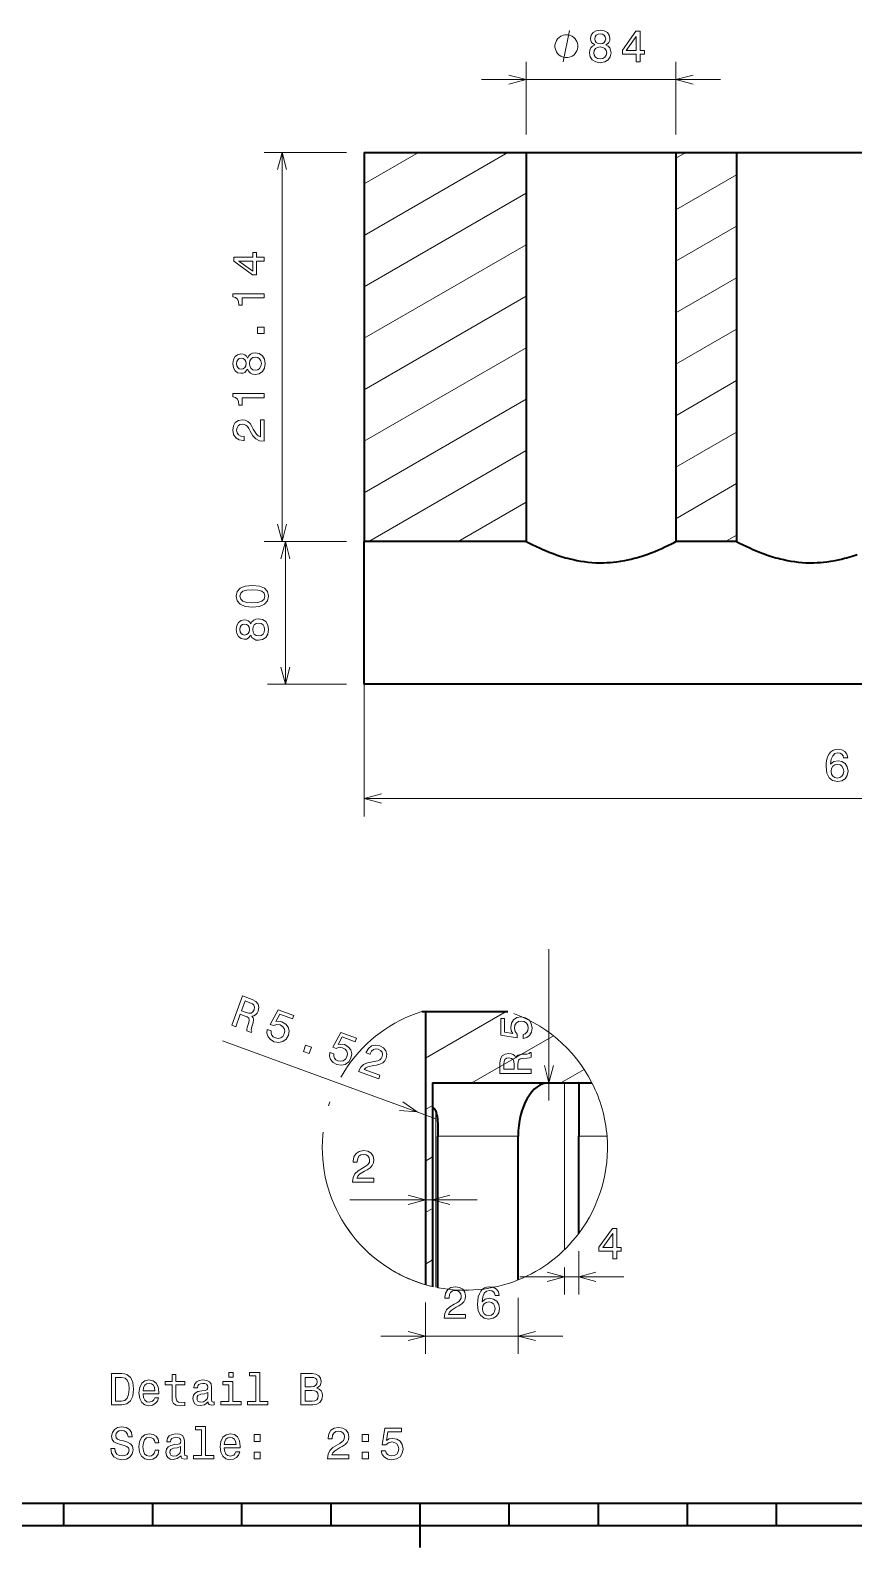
# Model space of a CAD drawing. Extents: x 0 to 420, y 0 to 297.
# Drawn here: x 116.3 to 208.7, y 5 to 175.1 of the extents above; entities that cross this region are included whole.
import ezdxf

# ---------------------------------------------------------------- set-up
doc = ezdxf.new("R2010")
doc.units = 0
doc.linetypes.add('DASHDOT', pattern=[18.5, 12, -3, 0.5, -3])

msp = doc.modelspace()

# ---------------------------------------------------------------- linework, layer by layer
at = {"color": 7, "lineweight": 13, "ltscale": 0.204022}
for p, q in [((171.93, 163.44), (171.93, 171.6)), ((188.73, 163.44), (188.73, 171.6))]:
    msp.add_line(p, q, dxfattribs=at)
at = {"color": 7, "lineweight": 13}
for p, q in [((166.93, 169.6), (193.73, 169.6)), ((144.53, 117.81), (144.53, 161.44)), ((153.76, 146.37), (171.93, 156.86)), ((153.76, 140.6), (171.93, 151.09)), ((153.76, 134.82), (171.93, 145.32)), ((153.76, 129.05), (171.93, 139.54)), ((153.76, 123.28), (171.93, 133.77)), ((154.29, 117.81), (171.93, 128)), ((153.76, 115.81), (153.76, 86.99)), ((153.76, 88.99), (278.54, 88.99)), ((161.78, 53.09), (137.84, 61.83)), ((155.63, 28.73), (176.03, 28.73))]:
    msp.add_line(p, q, dxfattribs=at)
at = {"color": 7, "lineweight": 13, "ltscale": 0.230587}
for p, q in [((151.76, 161.44), (142.53, 161.44)), ((151.76, 117.81), (142.53, 117.81))]:
    msp.add_line(p, q, dxfattribs=at)
at = {"color": 7, "lineweight": 35, "ltscale": 0.45435}
for p, q in [((153.76, 161.44), (171.93, 161.44)), ((171.93, 117.81), (153.76, 117.81))]:
    msp.add_line(p, q, dxfattribs=at)
at = {"color": 7, "lineweight": 35}
for p, q in [((153.76, 161.44), (153.76, 117.81)), ((171.93, 161.44), (171.93, 121.44)), ((188.73, 161.44), (188.73, 121.44)), ((195.53, 161.44), (195.53, 121.44)), ((278.54, 101.81), (153.76, 101.81)), ((160.63, 65.12), (160.63, 34.49)), ((161.43, 57.12), (161.43, 34.28)), ((10, 10), (410, 10)), ((110, 7.5), (310, 7.5))]:
    msp.add_line(p, q, dxfattribs=at)
at = {"color": 7, "lineweight": 13, "ltscale": 0.464831}
msp.add_line((153.76, 152.14), (169.86, 161.44), dxfattribs=at)
at = {"color": 7, "lineweight": 13, "ltscale": 0.176156}
msp.add_line((153.76, 157.92), (159.86, 161.44), dxfattribs=at)
at = {"color": 7, "lineweight": 35, "ltscale": 0.42}
for p, q in [((171.93, 161.44), (188.73, 161.44)), ((195.53, 161.44), (212.33, 161.44))]:
    msp.add_line(p, q, dxfattribs=at)
at = {"color": 7, "lineweight": 35, "ltscale": 0.17}
for p, q in [((188.73, 161.44), (195.53, 161.44)), ((195.53, 117.81), (188.73, 117.81))]:
    msp.add_line(p, q, dxfattribs=at)
at = {"color": 7, "lineweight": 13, "ltscale": 0.03257}
msp.add_line((188.73, 160.79), (189.86, 161.44), dxfattribs=at)
at = {"color": 7, "lineweight": 13, "ltscale": 0.196299}
for p, q in [((188.73, 155.02), (195.53, 158.94)), ((188.73, 149.24), (195.53, 153.17)), ((188.73, 143.47), (195.53, 147.39)), ((188.73, 137.7), (195.53, 141.62)), ((188.73, 131.92), (195.53, 135.85)), ((188.73, 126.15), (195.53, 130.07)), ((188.73, 120.37), (195.53, 124.3))]:
    msp.add_line(p, q, dxfattribs=at)
at = {"color": 7, "lineweight": 13, "ltscale": 0.22051}
msp.add_line((164.29, 117.81), (171.93, 122.22), dxfattribs=at)
at = {"color": 7, "lineweight": 35, "ltscale": 0.090715}
for p, q in [((171.93, 121.44), (171.93, 117.81)), ((188.73, 121.44), (188.73, 117.81)), ((195.53, 121.44), (195.53, 117.81))]:
    msp.add_line(p, q, dxfattribs=at)
at = {"color": 7, "lineweight": 13, "ltscale": 0.221219}
for p, q in [((151.76, 117.81), (142.91, 117.81)), ((151.76, 101.81), (142.91, 101.81))]:
    msp.add_line(p, q, dxfattribs=at)
at = {"color": 7, "lineweight": 13, "ltscale": 0.4}
msp.add_line((144.91, 101.81), (144.91, 117.81), dxfattribs=at)
at = {"color": 7, "lineweight": 35, "ltscale": 0.4}
msp.add_line((153.76, 101.81), (153.76, 117.81), dxfattribs=at)
at = {"color": 7, "lineweight": 13, "ltscale": 0.035758}
msp.add_line((194.29, 117.81), (195.53, 118.53), dxfattribs=at)
at = {"color": 7, "lineweight": 13, "ltscale": 0.425}
msp.add_line((174.49, 55.12), (174.49, 72.12), dxfattribs=at)
at = {"color": 7, "lineweight": 35, "ltscale": 0.009961}
msp.add_line((160.23, 65.12), (160.63, 65.12), dxfattribs=at)
at = {"color": 7, "lineweight": 35, "ltscale": 0.230963}
msp.add_line((160.63, 65.12), (169.86, 65.12), dxfattribs=at)
at = {"color": 7, "lineweight": 13, "ltscale": 0.261439}
msp.add_line((160.63, 59.89), (169.68, 65.12), dxfattribs=at)
at = {"color": 7, "lineweight": 13, "ltscale": 0.264245}
msp.add_line((165.83, 57.12), (174.98, 62.4), dxfattribs=at)
at = {"color": 7, "lineweight": 13, "ltscale": 0.075235}
msp.add_line((175.83, 57.12), (178.43, 58.62), dxfattribs=at)
at = {"color": 7, "lineweight": 35, "ltscale": 0.446988}
msp.add_line((161.43, 57.12), (179.31, 57.12), dxfattribs=at)
at = {"color": 7, "lineweight": 13, "ltscale": 0.467576}
msp.add_line((176.23, 57.12), (176.23, 38.42), dxfattribs=at)
at = {"color": 7, "lineweight": 35, "ltscale": 0.149922}
msp.add_line((177.83, 57.12), (177.83, 51.12), dxfattribs=at)
at = {"color": 7, "lineweight": 13, "ltscale": 0.023094}
for p, q in [((160.63, 54.12), (161.43, 54.58)), ((160.63, 48.34), (161.43, 48.81)), ((160.63, 42.57), (161.43, 43.03)), ((160.63, 36.8), (161.43, 37.26))]:
    msp.add_line(p, q, dxfattribs=at)
at = {"color": 7, "lineweight": 13, "ltscale": 0.491347}
msp.add_line((161.8, 53.85), (161.8, 34.2), dxfattribs=at)
at = {"color": 7, "lineweight": 13, "ltscale": 0.224844}
msp.add_line((171.03, 51.12), (162.03, 51.12), dxfattribs=at)
at = {"color": 7, "lineweight": 35, "ltscale": 0.42427}
msp.add_line((162.03, 34.15), (162.03, 51.12), dxfattribs=at)
at = {"color": 7, "lineweight": 13, "ltscale": 0.402753}
msp.add_line((171.03, 51.13), (171.03, 35.02), dxfattribs=at)
at = {"color": 7, "lineweight": 35, "ltscale": 0.402442}
msp.add_line((171.03, 35.02), (171.03, 51.12), dxfattribs=at)
at = {"color": 7, "lineweight": 13, "ltscale": 0.079263}
msp.add_line((181, 51.12), (177.83, 51.12), dxfattribs=at)
at = {"color": 7, "lineweight": 35, "ltscale": 0.272094}
msp.add_line((177.83, 40.24), (177.83, 51.12), dxfattribs=at)
at = {"color": 7, "lineweight": 13, "ltscale": 0.356881}
msp.add_line((152.15, 43.99), (166.43, 43.99), dxfattribs=at)
at = {"color": 7, "lineweight": 13, "ltscale": 0.121629}
msp.add_line((177.83, 38.24), (177.83, 33.37), dxfattribs=at)
at = {"color": 7, "lineweight": 13, "ltscale": 0.076147}
msp.add_line((176.23, 36.42), (176.23, 33.37), dxfattribs=at)
at = {"color": 7, "linetype": 'DASHDOT', "lineweight": 13, "ltscale": 0.004851}
msp.add_line((161.99, 34.16), (161.8, 34.2), dxfattribs=at)
at = {"color": 7, "lineweight": 13, "ltscale": 0.291304}
msp.add_line((171.23, 35.37), (182.88, 35.37), dxfattribs=at)
at = {"color": 7, "lineweight": 13, "ltscale": 0.143922}
msp.add_line((160.63, 32.49), (160.63, 26.73), dxfattribs=at)
at = {"color": 7, "lineweight": 13, "ltscale": 0.157344}
msp.add_line((171.03, 33.02), (171.03, 26.73), dxfattribs=at)
at = {"color": 7, "lineweight": 35, "ltscale": 0.0625}
for p, q in [((120, 10), (120, 7.5)), ((130, 10), (130, 7.5)), ((140, 10), (140, 7.5)), ((150, 10), (150, 7.5)), ((170, 10), (170, 7.5)), ((180, 10), (180, 7.5)), ((190, 10), (190, 7.5)), ((200, 10), (200, 7.5))]:
    msp.add_line(p, q, dxfattribs=at)
at = {"color": 7, "lineweight": 35, "ltscale": 0.125}
msp.add_line((160, 10), (160, 5), dxfattribs=at)
at = {"color": 7, "lineweight": 13}
for points in [[(177.73, 173.35), (177.73, 173.47), (177.67, 173.7), (177.61, 173.88), (177.55, 173.99), (177.44, 174.17), (177.26, 174.34), (177.09, 174.46), (176.97, 174.52), (176.79, 174.58), (176.56, 174.64), (176.44, 174.64), (176.33, 174.64), (176.09, 174.58), (175.92, 174.52), (175.8, 174.46), (175.63, 174.34), (175.45, 174.17), (175.34, 173.99), (175.28, 173.88), (175.22, 173.7), (175.16, 173.47), (175.16, 173.35), (175.16, 173.24), (175.22, 173), (175.28, 172.83), (175.34, 172.71), (175.45, 172.54), (175.63, 172.36), (175.8, 172.24), (175.92, 172.19), (176.09, 172.13), (176.33, 172.07), (176.44, 172.07), (176.56, 172.07), (176.79, 172.13), (176.97, 172.19), (177.09, 172.24), (177.26, 172.36), (177.44, 172.54), (177.55, 172.71), (177.61, 172.83), (177.67, 173), (177.73, 173.24)], [(179.62, 173.49), (179.36, 173.35), (179.19, 173.15), (179.08, 172.9), (179.04, 172.61), (179.12, 172.16), (179.35, 171.81), (179.73, 171.59), (180.25, 171.5), (180.75, 171.59), (181.13, 171.81), (181.36, 172.16), (181.45, 172.61), (181.41, 172.9), (181.3, 173.15), (181.12, 173.35), (180.87, 173.49), (181.07, 173.61), (181.21, 173.78), (181.3, 173.98), (181.33, 174.22), (181.25, 174.58), (181.04, 174.87), (180.69, 175.06), (180.25, 175.13), (179.79, 175.06), (179.45, 174.87), (179.23, 174.58), (179.16, 174.22), (179.18, 173.98), (179.27, 173.78)], [(179.64, 174.18), (179.68, 174.41), (179.8, 174.58), (179.99, 174.68), (180.25, 174.72), (180.5, 174.68), (180.69, 174.58), (180.81, 174.41), (180.86, 174.18), (180.81, 173.96), (180.69, 173.78), (180.5, 173.66), (180.25, 173.63), (179.99, 173.67), (179.8, 173.78), (179.68, 173.96)], [(184.26, 171.6), (184.71, 171.6), (184.71, 172.47), (185.21, 172.47), (185.21, 172.87), (184.71, 172.87), (184.71, 175.03), (184.25, 175.03), (182.72, 172.91), (182.72, 172.47), (184.26, 172.47)], [(183.14, 172.87), (184.26, 174.44), (184.26, 172.87)], [(179.52, 172.62), (179.57, 172.88), (179.72, 173.08), (179.94, 173.22), (180.25, 173.26), (180.54, 173.22), (180.77, 173.08), (180.92, 172.88), (180.97, 172.62), (180.92, 172.33), (180.77, 172.11), (180.54, 171.97), (180.25, 171.92), (179.94, 171.97), (179.72, 172.11), (179.57, 172.33)], [(142.53, 149.24), (142.53, 149.7), (141.67, 149.7), (141.67, 150.2), (141.26, 150.2), (141.26, 149.7), (139.11, 149.7), (139.11, 149.24), (141.22, 147.71), (141.67, 147.71), (141.67, 149.24)], [(141.26, 148.13), (139.69, 149.24), (141.26, 149.24)], [(142.53, 145.14), (142.53, 145.6), (139.01, 145.6), (139.01, 145.26), (139.31, 145.17), (139.52, 144.98), (139.64, 144.71), (139.68, 144.32), (140.04, 144.32), (140.04, 145.14)], [(142.53, 141.15), (142.53, 141.84), (141.78, 141.84), (141.78, 141.15)], [(140.65, 137.13), (140.79, 136.88), (140.98, 136.7), (141.23, 136.59), (141.53, 136.55), (141.98, 136.63), (142.33, 136.87), (142.55, 137.24), (142.63, 137.76), (142.55, 138.27), (142.33, 138.65), (141.98, 138.88), (141.53, 138.96), (141.23, 138.92), (140.98, 138.82), (140.79, 138.64), (140.65, 138.38), (140.53, 138.59), (140.36, 138.73), (140.16, 138.81), (139.91, 138.84), (139.55, 138.76), (139.26, 138.55), (139.08, 138.21), (139.01, 137.76), (139.08, 137.3), (139.26, 136.96), (139.55, 136.74), (139.91, 136.67), (140.16, 136.69), (140.36, 136.78)], [(139.95, 137.15), (139.73, 137.19), (139.56, 137.31), (139.45, 137.5), (139.41, 137.76), (139.45, 138.01), (139.56, 138.2), (139.73, 138.32), (139.95, 138.37), (140.18, 138.32), (140.35, 138.2), (140.47, 138.01), (140.51, 137.76), (140.46, 137.5), (140.35, 137.31), (140.18, 137.19)], [(141.52, 137.04), (141.25, 137.08), (141.05, 137.23), (140.92, 137.46), (140.87, 137.76), (140.92, 138.06), (141.05, 138.28), (141.25, 138.43), (141.52, 138.48), (141.81, 138.43), (142.02, 138.28), (142.16, 138.06), (142.21, 137.76), (142.16, 137.46), (142.02, 137.23), (141.81, 137.08)], [(142.53, 133.93), (142.53, 134.39), (139.01, 134.39), (139.01, 134.05), (139.31, 133.96), (139.52, 133.78), (139.64, 133.5), (139.68, 133.11), (140.04, 133.11), (140.04, 133.93)], [(142.53, 129.06), (142.53, 131.46), (142.1, 131.46), (142.1, 129.56), (141.86, 129.67), (141.67, 129.85), (141.31, 130.41), (141.16, 130.71), (140.94, 131.04), (140.69, 131.28), (140.39, 131.41), (140.05, 131.46), (139.63, 131.38), (139.29, 131.14), (139.08, 130.78), (139.01, 130.31), (139.09, 129.82), (139.33, 129.45), (139.71, 129.22), (140.21, 129.14), (140.28, 129.14), (140.28, 129.6), (140.24, 129.6), (139.89, 129.64), (139.64, 129.78), (139.48, 129.99), (139.43, 130.28), (139.48, 130.57), (139.6, 130.79), (139.8, 130.93), (140.05, 130.98), (140.28, 130.95), (140.47, 130.85), (140.65, 130.69), (140.8, 130.47), (140.96, 130.17), (141.27, 129.68), (141.6, 129.33), (142.01, 129.12), (142.52, 129.06)], [(141.2, 110.46), (141.99, 110.54), (142.55, 110.78), (142.9, 111.16), (143.01, 111.68), (142.9, 112.2), (142.55, 112.58), (141.99, 112.81), (141.2, 112.89), (140.41, 112.81), (140.1, 112.71), (139.84, 112.58), (139.5, 112.2), (139.38, 111.68), (139.5, 111.16), (139.85, 110.78), (140.41, 110.54)], [(141.2, 110.95), (140.59, 110.99), (140.15, 111.12), (139.89, 111.34), (139.8, 111.68), (139.89, 112.01), (140.15, 112.24), (140.59, 112.37), (141.2, 112.41), (141.81, 112.37), (142.25, 112.24), (142.51, 112.01), (142.59, 111.68), (142.51, 111.34), (142.25, 111.12), (141.81, 110.99)], [(141.02, 107.32), (141.16, 107.06), (141.36, 106.89), (141.61, 106.77), (141.9, 106.74), (142.35, 106.82), (142.7, 107.05), (142.92, 107.43), (143.01, 107.94), (142.92, 108.45), (142.7, 108.83), (142.35, 109.06), (141.9, 109.15), (141.61, 109.11), (141.36, 109), (141.16, 108.82), (141.02, 108.57), (140.9, 108.77), (140.73, 108.91), (140.53, 109), (140.28, 109.03), (139.93, 108.95), (139.64, 108.74), (139.45, 108.39), (139.38, 107.94), (139.45, 107.49), (139.64, 107.15), (139.93, 106.93), (140.28, 106.85), (140.53, 106.88), (140.73, 106.97)], [(140.33, 107.33), (140.1, 107.37), (139.93, 107.5), (139.83, 107.69), (139.79, 107.94), (139.83, 108.2), (139.93, 108.39), (140.1, 108.51), (140.33, 108.55), (140.55, 108.51), (140.73, 108.39), (140.84, 108.2), (140.88, 107.94), (140.84, 107.69), (140.73, 107.5), (140.55, 107.37)], [(141.89, 107.22), (141.63, 107.27), (141.42, 107.41), (141.29, 107.64), (141.25, 107.94), (141.29, 108.24), (141.42, 108.47), (141.63, 108.62), (141.89, 108.67), (142.18, 108.62), (142.4, 108.47), (142.54, 108.24), (142.58, 107.94), (142.54, 107.64), (142.4, 107.41), (142.18, 107.27)], [(208.02, 93.55), (207.92, 93.96), (207.7, 94.26), (207.36, 94.45), (206.91, 94.52), (206.62, 94.48), (206.36, 94.39), (206.13, 94.23), (205.94, 94.01), (205.79, 93.73), (205.68, 93.39), (205.61, 92.99), (205.59, 92.55), (205.67, 91.83), (205.92, 91.31), (206.31, 91), (206.86, 90.89), (207.35, 90.98), (207.72, 91.22), (207.96, 91.59), (208.05, 92.07), (207.96, 92.55), (207.73, 92.91), (207.37, 93.15), (206.93, 93.23), (206.45, 93.13), (206.09, 92.84), (206.17, 93.39), (206.33, 93.79), (206.58, 94.03), (206.92, 94.11), (207.17, 94.07), (207.36, 93.96), (207.49, 93.79), (207.55, 93.55)], [(207.56, 92.06), (207.5, 91.74), (207.36, 91.5), (207.14, 91.34), (206.85, 91.29), (206.56, 91.34), (206.33, 91.5), (206.18, 91.74), (206.14, 92.06), (206.19, 92.37), (206.33, 92.61), (206.56, 92.76), (206.87, 92.81), (207.15, 92.76), (207.36, 92.61), (207.5, 92.37)], [(138.89, 63.57), (139.34, 63.41), (139.84, 64.8), (140.29, 64.64), (140.62, 64.5), (140.8, 64.36), (140.86, 64.16), (140.8, 63.87), (140.67, 63.43), (140.6, 63.14), (140.6, 62.95), (141.09, 62.77), (141.13, 62.86), (141.07, 63.03), (141.12, 63.3), (141.28, 63.84), (141.34, 64.26), (141.28, 64.42), (141.14, 64.58), (141.37, 64.62), (141.56, 64.74), (141.73, 64.92), (141.85, 65.16), (141.93, 65.58), (141.84, 65.95), (141.6, 66.24), (141.19, 66.46), (140.09, 66.86)], [(140.92, 66.1), (141.2, 65.97), (141.37, 65.81), (141.44, 65.59), (141.39, 65.32), (141.24, 65.06), (141.05, 64.94), (140.8, 64.93), (140.5, 65.02), (139.99, 65.2), (140.39, 66.3)], [(142.88, 63.09), (142.84, 62.67), (142.96, 62.28), (143.24, 61.96), (143.65, 61.73), (144.16, 61.64), (144.62, 61.74), (144.99, 62.02), (145.25, 62.46), (145.33, 62.93), (145.23, 63.36), (144.95, 63.71), (144.52, 63.96), (144.15, 64.04), (143.82, 63.98), (144.27, 64.82), (145.71, 64.29), (145.85, 64.68), (144.1, 65.32), (143.2, 63.67), (143.58, 63.53), (143.94, 63.66), (144.32, 63.61), (144.6, 63.45), (144.78, 63.21), (144.84, 62.93), (144.78, 62.61), (144.62, 62.33), (144.38, 62.15), (144.1, 62.09), (143.78, 62.15), (143.54, 62.27), (143.39, 62.45), (143.31, 62.67), (143.32, 62.93)], [(171.58, 62.08), (171.99, 62.19), (172.31, 62.44), (172.52, 62.8), (172.59, 63.26), (172.5, 63.77), (172.25, 64.17), (171.86, 64.42), (171.36, 64.52), (170.89, 64.43), (170.52, 64.19), (170.28, 63.81), (170.2, 63.32), (170.26, 62.95), (170.42, 62.65), (169.48, 62.8), (169.48, 64.33), (169.07, 64.33), (169.07, 62.46), (170.92, 62.18), (170.92, 62.58), (170.68, 62.88), (170.6, 63.25), (170.65, 63.57), (170.82, 63.82), (171.06, 63.98), (171.38, 64.03), (171.7, 63.98), (171.95, 63.81), (172.1, 63.57), (172.16, 63.25), (172.12, 62.98), (172.01, 62.78), (171.82, 62.62), (171.58, 62.55)], [(146.93, 60.64), (147.58, 60.41), (147.84, 61.11), (147.18, 61.35)], [(149.9, 60.53), (149.86, 60.1), (149.98, 59.72), (150.26, 59.4), (150.67, 59.17), (151.18, 59.08), (151.63, 59.18), (152.01, 59.46), (152.27, 59.9), (152.35, 60.37), (152.25, 60.8), (151.97, 61.15), (151.54, 61.4), (151.17, 61.47), (150.84, 61.42), (151.29, 62.26), (152.73, 61.73), (152.87, 62.12), (151.12, 62.76), (150.22, 61.11), (150.6, 60.97), (150.95, 61.1), (151.33, 61.05), (151.62, 60.89), (151.8, 60.65), (151.86, 60.36), (151.8, 60.05), (151.64, 59.77), (151.4, 59.59), (151.12, 59.53), (150.8, 59.58), (150.56, 59.71), (150.41, 59.89), (150.33, 60.11), (150.34, 60.37)], [(153.12, 58.39), (155.38, 57.56), (155.52, 57.97), (153.74, 58.62), (153.92, 58.81), (154.16, 58.93), (154.81, 59.07), (155.14, 59.11), (155.52, 59.2), (155.83, 59.36), (156.06, 59.59), (156.23, 59.89), (156.29, 60.32), (156.18, 60.71), (155.91, 61.04), (155.5, 61.27), (155.01, 61.35), (154.59, 61.26), (154.24, 60.98), (153.99, 60.54), (153.96, 60.48), (154.4, 60.32), (154.41, 60.36), (154.57, 60.66), (154.78, 60.85), (155.04, 60.93), (155.33, 60.88), (155.59, 60.74), (155.75, 60.54), (155.81, 60.31), (155.78, 60.06), (155.66, 59.85), (155.51, 59.7), (155.3, 59.6), (155.04, 59.53), (154.7, 59.48), (154.13, 59.36), (153.69, 59.16), (153.36, 58.86), (153.12, 58.4)], [(172.49, 58.17), (172.49, 58.64), (171.01, 58.64), (171.01, 59.12), (171.03, 59.47), (171.1, 59.69), (171.26, 59.81), (171.56, 59.86), (172.02, 59.89), (172.31, 59.92), (172.49, 59.98), (172.49, 60.51), (172.39, 60.51), (172.25, 60.39), (171.99, 60.35), (171.43, 60.32), (171.01, 60.23), (170.88, 60.12), (170.78, 59.93), (170.65, 60.14), (170.48, 60.28), (170.26, 60.37), (169.99, 60.4), (169.57, 60.33), (169.25, 60.13), (169.06, 59.79), (168.99, 59.34), (168.99, 58.17)], [(169.42, 59.21), (169.45, 59.52), (169.55, 59.73), (169.72, 59.87), (170, 59.91), (170.29, 59.86), (170.47, 59.73), (170.56, 59.5), (170.58, 59.18), (170.58, 58.64), (169.42, 58.64)], [(152.44, 45.99), (154.84, 45.99), (154.84, 46.42), (152.94, 46.42), (153.05, 46.66), (153.23, 46.86), (153.79, 47.22), (154.09, 47.37), (154.42, 47.58), (154.66, 47.84), (154.79, 48.13), (154.84, 48.47), (154.76, 48.9), (154.52, 49.23), (154.16, 49.44), (153.69, 49.52), (153.2, 49.43), (152.84, 49.19), (152.6, 48.81), (152.52, 48.32), (152.52, 48.24), (152.98, 48.24), (152.98, 48.28), (153.02, 48.63), (153.16, 48.88), (153.38, 49.04), (153.66, 49.1), (153.96, 49.05), (154.17, 48.92), (154.31, 48.72), (154.36, 48.48), (154.33, 48.24), (154.23, 48.05), (154.07, 47.88), (153.85, 47.73), (153.55, 47.56), (153.06, 47.25), (152.71, 46.92), (152.5, 46.51), (152.44, 46.01)], [(181.64, 37.37), (182.09, 37.37), (182.09, 38.24), (182.59, 38.24), (182.59, 38.64), (182.09, 38.64), (182.09, 40.8), (181.63, 40.8), (180.1, 38.68), (180.1, 38.24), (181.64, 38.24)], [(180.52, 38.64), (181.64, 40.21), (181.64, 38.64)], [(162.73, 30.73), (165.13, 30.73), (165.13, 31.16), (163.23, 31.16), (163.34, 31.4), (163.52, 31.6), (164.08, 31.95), (164.38, 32.11), (164.71, 32.32), (164.95, 32.57), (165.08, 32.87), (165.13, 33.21), (165.05, 33.63), (164.81, 33.97), (164.45, 34.18), (163.98, 34.25), (163.49, 34.17), (163.13, 33.93), (162.89, 33.55), (162.81, 33.05), (162.81, 32.98), (163.27, 32.98), (163.27, 33.02), (163.31, 33.37), (163.45, 33.62), (163.67, 33.78), (163.95, 33.84), (164.25, 33.78), (164.46, 33.66), (164.6, 33.46), (164.65, 33.21), (164.62, 32.98), (164.52, 32.79), (164.36, 32.61), (164.14, 32.46), (163.84, 32.3), (163.35, 31.99), (163, 31.66), (162.79, 31.25), (162.73, 30.74)], [(168.9, 33.29), (168.81, 33.69), (168.59, 34), (168.24, 34.19), (167.8, 34.25), (167.5, 34.22), (167.25, 34.12), (167.02, 33.97), (166.83, 33.74), (166.68, 33.47), (166.56, 33.13), (166.49, 32.73), (166.47, 32.28), (166.55, 31.57), (166.8, 31.05), (167.2, 30.73), (167.74, 30.63), (168.23, 30.72), (168.61, 30.96), (168.85, 31.33), (168.93, 31.8), (168.85, 32.28), (168.62, 32.65), (168.26, 32.88), (167.82, 32.96), (167.34, 32.86), (166.98, 32.57), (167.05, 33.13), (167.22, 33.53), (167.46, 33.76), (167.81, 33.85), (168.06, 33.8), (168.25, 33.7), (168.37, 33.52), (168.44, 33.29)], [(168.45, 31.8), (168.39, 31.48), (168.25, 31.24), (168.02, 31.08), (167.74, 31.03), (167.44, 31.08), (167.22, 31.23), (167.07, 31.47), (167.02, 31.79), (167.07, 32.11), (167.22, 32.34), (167.45, 32.49), (167.76, 32.55), (168.03, 32.49), (168.25, 32.35), (168.39, 32.11)], [(126.56, 24.51), (125.39, 24.51), (125.39, 21.01), (126.56, 21.01), (127.11, 21.12), (127.52, 21.45), (127.77, 22), (127.86, 22.76), (127.78, 23.52), (127.68, 23.83), (127.54, 24.07), (127.13, 24.4), (126.86, 24.48)], [(126.52, 24.09), (126.91, 24.01), (127.17, 23.78), (127.33, 23.37), (127.38, 22.76), (127.32, 22.17), (127.16, 21.75), (126.9, 21.51), (126.52, 21.42), (125.86, 21.42), (125.86, 24.09)], [(132.19, 23.25), (132.19, 21.89), (132.22, 21.45), (132.36, 21.15), (132.64, 20.97), (133.12, 20.91), (133.64, 20.94), (133.64, 21.32), (133.26, 21.29), (132.91, 21.33), (132.73, 21.45), (132.65, 21.67), (132.63, 21.96), (132.63, 23.25), (133.64, 23.25), (133.64, 23.62), (132.63, 23.62), (132.63, 24.42), (132.19, 24.42), (132.19, 23.62), (131.42, 23.62), (131.42, 23.25)], [(139.04, 24.63), (138.57, 24.63), (138.57, 24.12), (139.04, 24.12)], [(141.58, 24.25), (141.58, 21.38), (140.67, 21.38), (140.67, 21.01), (142.93, 21.01), (142.93, 21.38), (142.03, 21.38), (142.03, 24.63), (140.89, 24.63), (140.89, 24.25)], [(148.45, 22.9), (148.8, 23.19), (148.89, 23.39), (148.92, 23.63), (148.86, 24.01), (148.66, 24.28), (148.34, 24.45), (147.9, 24.51), (146.65, 24.51), (146.65, 21.01), (147.97, 21.01), (148.44, 21.08), (148.78, 21.28), (149, 21.61), (149.08, 22.05), (149.03, 22.35), (148.91, 22.6), (148.71, 22.78)], [(147.8, 23.05), (147.12, 23.05), (147.12, 24.09), (147.84, 24.09), (148.11, 24.06), (148.31, 23.97), (148.42, 23.81), (148.46, 23.58), (148.42, 23.35), (148.3, 23.18), (148.09, 23.08)], [(128.94, 22.23), (130.72, 22.23), (130.72, 22.44), (130.64, 23.02), (130.42, 23.45), (130.07, 23.71), (129.6, 23.81), (129.14, 23.71), (128.79, 23.43), (128.56, 22.97), (128.48, 22.36), (128.56, 21.74), (128.78, 21.29), (129.13, 21.01), (129.59, 20.91), (129.98, 20.98), (130.3, 21.15), (130.54, 21.42), (130.67, 21.78), (130.24, 21.78), (130.14, 21.58), (130.01, 21.43), (129.64, 21.31), (129.35, 21.36), (129.14, 21.54), (128.99, 21.83), (128.94, 22.22)], [(128.94, 22.6), (129, 22.95), (129.14, 23.21), (129.34, 23.37), (129.62, 23.42), (129.88, 23.37), (130.09, 23.21), (130.22, 22.95), (130.26, 22.6)], [(136.24, 21.36), (136.24, 21.34), (136.26, 21.17), (136.34, 21.05), (136.66, 20.96), (136.9, 21), (136.9, 21.34), (136.8, 21.32), (136.66, 21.39), (136.63, 21.59), (136.63, 22.99), (136.57, 23.35), (136.39, 23.6), (136.09, 23.75), (135.65, 23.81), (135.23, 23.75), (134.92, 23.58), (134.72, 23.31), (134.65, 22.96), (134.65, 22.93), (135.05, 22.93), (135.09, 23.14), (135.2, 23.29), (135.38, 23.38), (135.64, 23.42), (135.88, 23.39), (136.06, 23.32), (136.17, 23.18), (136.2, 23), (136.18, 22.79), (136.1, 22.69), (135.9, 22.63), (135.52, 22.59), (135.09, 22.5), (134.78, 22.34), (134.6, 22.09), (134.54, 21.72), (134.59, 21.38), (134.75, 21.14), (135, 20.98), (135.35, 20.93), (135.82, 21.03)], [(136.19, 21.95), (136.13, 21.69), (135.96, 21.49), (135.72, 21.36), (135.43, 21.31), (135.23, 21.34), (135.1, 21.42), (135.01, 21.56), (134.99, 21.76), (135.01, 21.93), (135.09, 22.06), (135.41, 22.2), (135.82, 22.26), (136.19, 22.38)], [(139.02, 21.38), (139.02, 23.62), (137.88, 23.62), (137.88, 23.25), (138.58, 23.25), (138.58, 21.38), (137.67, 21.38), (137.67, 21.01), (139.94, 21.01), (139.94, 21.38)], [(147.91, 21.42), (147.12, 21.42), (147.12, 22.63), (147.87, 22.63), (148.18, 22.59), (148.41, 22.49), (148.55, 22.31), (148.59, 22.04), (148.55, 21.77), (148.42, 21.58), (148.21, 21.46)], [(125.77, 16.11), (125.31, 16.11), (125.41, 15.58), (125.66, 15.19), (126.05, 14.95), (126.57, 14.86), (127.09, 14.94), (127.48, 15.17), (127.73, 15.51), (127.82, 15.97), (127.74, 16.39), (127.53, 16.65), (127.19, 16.83), (126.73, 16.96), (126.34, 17.06), (126.08, 17.17), (125.93, 17.33), (125.89, 17.58), (125.93, 17.81), (126.06, 17.98), (126.27, 18.1), (126.54, 18.14), (126.83, 18.09), (127.05, 17.95), (127.19, 17.72), (127.27, 17.42), (127.72, 17.42), (127.72, 17.43), (127.64, 17.9), (127.41, 18.25), (127.03, 18.47), (126.53, 18.55), (126.07, 18.47), (125.72, 18.26), (125.49, 17.93), (125.41, 17.51), (125.48, 17.13), (125.67, 16.88), (125.97, 16.7), (126.39, 16.57), (126.8, 16.46), (127.1, 16.35), (127.29, 16.18), (127.36, 15.92), (127.3, 15.66), (127.14, 15.45), (126.9, 15.33), (126.59, 15.29), (126.25, 15.34), (125.99, 15.5), (125.82, 15.77)], [(130.28, 16.77), (130.72, 16.77), (130.63, 17.17), (130.41, 17.49), (130.07, 17.69), (129.64, 17.76), (129.15, 17.66), (128.78, 17.38), (128.55, 16.92), (128.47, 16.31), (128.55, 15.7), (128.77, 15.24), (129.13, 14.96), (129.62, 14.86), (130.05, 14.94), (130.39, 15.15), (130.62, 15.48), (130.72, 15.93), (130.3, 15.93), (130.23, 15.65), (130.08, 15.43), (129.88, 15.3), (129.64, 15.26), (129.33, 15.33), (129.11, 15.53), (128.97, 15.86), (128.92, 16.32), (128.97, 16.77), (129.11, 17.1), (129.34, 17.3), (129.64, 17.37), (129.9, 17.33), (130.09, 17.21), (130.23, 17.02)], [(133.2, 15.31), (133.2, 15.3), (133.23, 15.13), (133.3, 15), (133.62, 14.91), (133.87, 14.95), (133.87, 15.29), (133.76, 15.28), (133.62, 15.34), (133.59, 15.54), (133.59, 16.95), (133.53, 17.3), (133.36, 17.56), (133.05, 17.71), (132.62, 17.76), (132.19, 17.7), (131.88, 17.53), (131.68, 17.26), (131.62, 16.91), (131.62, 16.88), (132.02, 16.88), (132.05, 17.09), (132.16, 17.24), (132.34, 17.33), (132.6, 17.37), (132.85, 17.34), (133.02, 17.27), (133.13, 17.14), (133.17, 16.96), (133.15, 16.74), (133.06, 16.64), (132.86, 16.59), (132.48, 16.55), (132.05, 16.46), (131.74, 16.3), (131.56, 16.04), (131.51, 15.67), (131.56, 15.34), (131.71, 15.09), (131.97, 14.93), (132.31, 14.88), (132.78, 14.98)], [(135.51, 18.21), (135.51, 15.33), (134.6, 15.33), (134.6, 14.96), (136.86, 14.96), (136.86, 15.33), (135.95, 15.33), (135.95, 18.58), (134.81, 18.58), (134.81, 18.21)], [(138.05, 16.18), (139.83, 16.18), (139.83, 16.39), (139.75, 16.97), (139.53, 17.41), (139.18, 17.67), (138.71, 17.76), (138.25, 17.66), (137.9, 17.38), (137.67, 16.92), (137.59, 16.32), (137.66, 15.7), (137.89, 15.24), (138.24, 14.96), (138.69, 14.86), (139.09, 14.93), (139.41, 15.1), (139.65, 15.37), (139.78, 15.74), (139.34, 15.74), (139.25, 15.53), (139.12, 15.38), (138.75, 15.26), (138.46, 15.32), (138.24, 15.49), (138.1, 15.78), (138.05, 16.17)], [(138.05, 16.56), (138.11, 16.91), (138.24, 17.16), (138.45, 17.32), (138.72, 17.37), (138.99, 17.32), (139.2, 17.16), (139.32, 16.91), (139.37, 16.56)], [(141.4, 16.92), (142.09, 16.92), (142.09, 17.67), (141.4, 17.67)], [(149.62, 14.96), (152.03, 14.96), (152.03, 15.39), (150.13, 15.39), (150.23, 15.63), (150.41, 15.83), (150.97, 16.18), (151.27, 16.34), (151.6, 16.55), (151.84, 16.8), (151.98, 17.1), (152.03, 17.44), (151.94, 17.86), (151.7, 18.2), (151.34, 18.41), (150.87, 18.48), (150.39, 18.4), (150.02, 18.16), (149.78, 17.78), (149.7, 17.28), (149.7, 17.21), (150.16, 17.21), (150.16, 17.25), (150.21, 17.6), (150.34, 17.85), (150.56, 18.01), (150.85, 18.07), (151.14, 18.02), (151.36, 17.89), (151.5, 17.69), (151.55, 17.45), (151.51, 17.21), (151.42, 17.02), (151.26, 16.85), (151.03, 16.69), (150.74, 16.53), (150.24, 16.22), (149.89, 15.89), (149.69, 15.48), (149.62, 14.97)], [(153.54, 16.92), (154.24, 16.92), (154.24, 17.67), (153.54, 17.67)], [(155.67, 15.87), (155.78, 15.46), (156.03, 15.14), (156.39, 14.93), (156.86, 14.86), (157.37, 14.95), (157.77, 15.2), (158.02, 15.59), (158.11, 16.09), (158.03, 16.56), (157.79, 16.93), (157.41, 17.17), (156.92, 17.25), (156.54, 17.19), (156.25, 17.03), (156.39, 17.97), (157.92, 17.97), (157.92, 18.38), (156.05, 18.38), (155.77, 16.53), (156.18, 16.53), (156.47, 16.76), (156.84, 16.85), (157.17, 16.79), (157.41, 16.63), (157.57, 16.39), (157.63, 16.07), (157.57, 15.75), (157.41, 15.5), (157.16, 15.35), (156.84, 15.29), (156.58, 15.33), (156.37, 15.44), (156.22, 15.62), (156.14, 15.87)], [(133.15, 15.91), (133.09, 15.65), (132.93, 15.44), (132.69, 15.31), (132.39, 15.27), (132.2, 15.29), (132.06, 15.37), (131.98, 15.51), (131.95, 15.71), (131.97, 15.89), (132.05, 16.01), (132.37, 16.15), (132.78, 16.21), (133.15, 16.34)], [(141.4, 14.96), (142.09, 14.96), (142.09, 15.71), (141.4, 15.71)], [(153.54, 14.96), (154.24, 14.96), (154.24, 15.71), (153.54, 15.71)]]:
    msp.add_lwpolyline(points, close=True, dxfattribs=at)
for points in [[(176.09, 171.6), (176.79, 175.1)], [(170, 169.08), (171.93, 169.6), (170, 170.12)], [(190.66, 170.12), (188.73, 169.6), (190.66, 169.08)], [(145.05, 159.51), (144.53, 161.44), (144.01, 159.51)], [(144.01, 119.74), (144.53, 117.81), (145.05, 119.74)], [(145.42, 115.88), (144.91, 117.81), (144.39, 115.88)], [(144.39, 103.74), (144.91, 101.81), (145.42, 103.74)], [(155.69, 89.51), (153.76, 88.99), (155.69, 88.47)], [(173.97, 59.05), (174.49, 57.12), (175.01, 59.05)], [(157.72, 54.03), (159.71, 53.85), (158.07, 55)], [(158.69, 43.47), (160.63, 43.99), (158.69, 44.51)], [(163.36, 44.51), (161.43, 43.99), (163.36, 43.47)], [(174.29, 34.85), (176.23, 35.37), (174.29, 35.89)], [(179.76, 35.89), (177.83, 35.37), (179.76, 34.85)], [(158.69, 28.21), (160.63, 28.73), (158.69, 29.25)], [(172.96, 29.25), (171.03, 28.73), (172.96, 28.21)]]:
    msp.add_lwpolyline(points, dxfattribs=at)
at = {"color": 7, "lineweight": 35}
for points in [[(171.93, 117.81), (172.21, 117.66), (172.69, 117.43), (173, 117.28), (173.5, 117.05), (173.78, 116.92), (174.08, 116.8), (174.5, 116.63), (174.94, 116.46), (175.4, 116.3), (175.87, 116.14), (176.35, 116), (176.6, 115.93), (176.85, 115.87), (177.24, 115.78), (177.63, 115.69), (178.03, 115.62), (178.44, 115.56), (178.86, 115.51), (179.3, 115.47), (179.73, 115.44), (180.17, 115.43), (180.61, 115.43), (180.97, 115.45), (181.34, 115.47), (181.7, 115.5), (182.06, 115.54), (182.3, 115.57), (182.53, 115.61), (183, 115.69), (183.35, 115.76), (183.7, 115.84), (184.04, 115.93), (184.29, 115.99), (184.54, 116.07), (185.02, 116.21), (185.48, 116.37), (185.94, 116.54), (186.37, 116.71), (186.77, 116.88), (187.15, 117.04), (187.5, 117.2), (187.82, 117.35), (188.3, 117.59), (188.53, 117.71), (188.73, 117.81)], [(195.53, 117.81), (195.81, 117.66), (196.29, 117.43), (196.6, 117.28), (197.1, 117.05), (197.38, 116.92), (197.68, 116.8), (198.1, 116.63), (198.54, 116.46), (199, 116.3), (199.47, 116.14), (199.95, 116), (200.2, 115.93), (200.45, 115.87), (200.84, 115.78), (201.23, 115.69), (201.63, 115.62), (202.04, 115.56), (202.46, 115.51), (202.9, 115.47), (203.33, 115.44), (203.77, 115.43), (204.21, 115.43), (204.57, 115.45), (204.94, 115.47), (205.3, 115.5), (205.66, 115.54), (205.9, 115.57), (206.13, 115.61), (206.6, 115.69), (206.95, 115.76), (207.3, 115.84), (207.64, 115.93), (207.89, 115.99), (208.14, 116.07), (208.62, 116.21), (209.08, 116.37)], [(161.43, 54.44), (161.54, 54.32), (161.63, 54.19), (161.69, 54.1), (161.74, 54), (161.82, 53.8), (161.88, 53.58), (161.93, 53.35), (161.96, 53.11), (161.99, 52.87), (162.01, 52.54), (162.02, 52.31), (162.03, 51.85), (162.03, 51.12)]]:
    msp.add_lwpolyline(points, dxfattribs=at)
at = {"color": 7, "linetype": 'DASHDOT', "lineweight": 13}
for start, end in [(107.527, 256.9235), (26.9733, 72.473), (4.5067, 26.9733), (323.0111, 4.5067), (214.2395, 258.282), (291.9472, 323.0111), (238.5618, 248.6396), (259.1431, 291.9472)]:
    msp.add_arc((165.05, 49.86), 16, start, end, dxfattribs=at)
at = {"color": 7, "lineweight": 35}
msp.add_arc((177.82, 57.11), 0.012, 47.6047, 107.9329, dxfattribs=at)
msp.add_ellipse((174.49, 51.12), major_axis=(0, -6), ratio=0.577351, start_param=3.141591, end_param=4.712379, dxfattribs=at)

doc.saveas('drawing.dxf')
